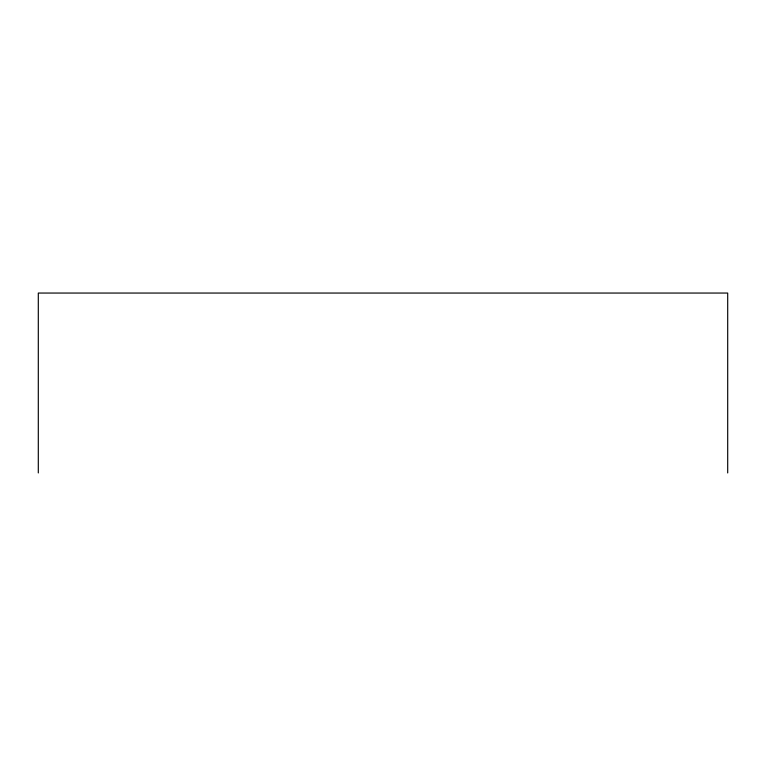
<?xml version="1.0" encoding="UTF-8"?>
<svg xmlns="http://www.w3.org/2000/svg" width="766" height="766" viewBox="0 0 766 766"><rect width="100%" height="100%" fill="white"/><g stroke="black" fill="none" stroke-linecap="round" stroke-linejoin="round"><path stroke-width="1.15" d="M727.7 472.948L727.7 293.052L38.3 293.052L38.3 472.948"/></g></svg>
